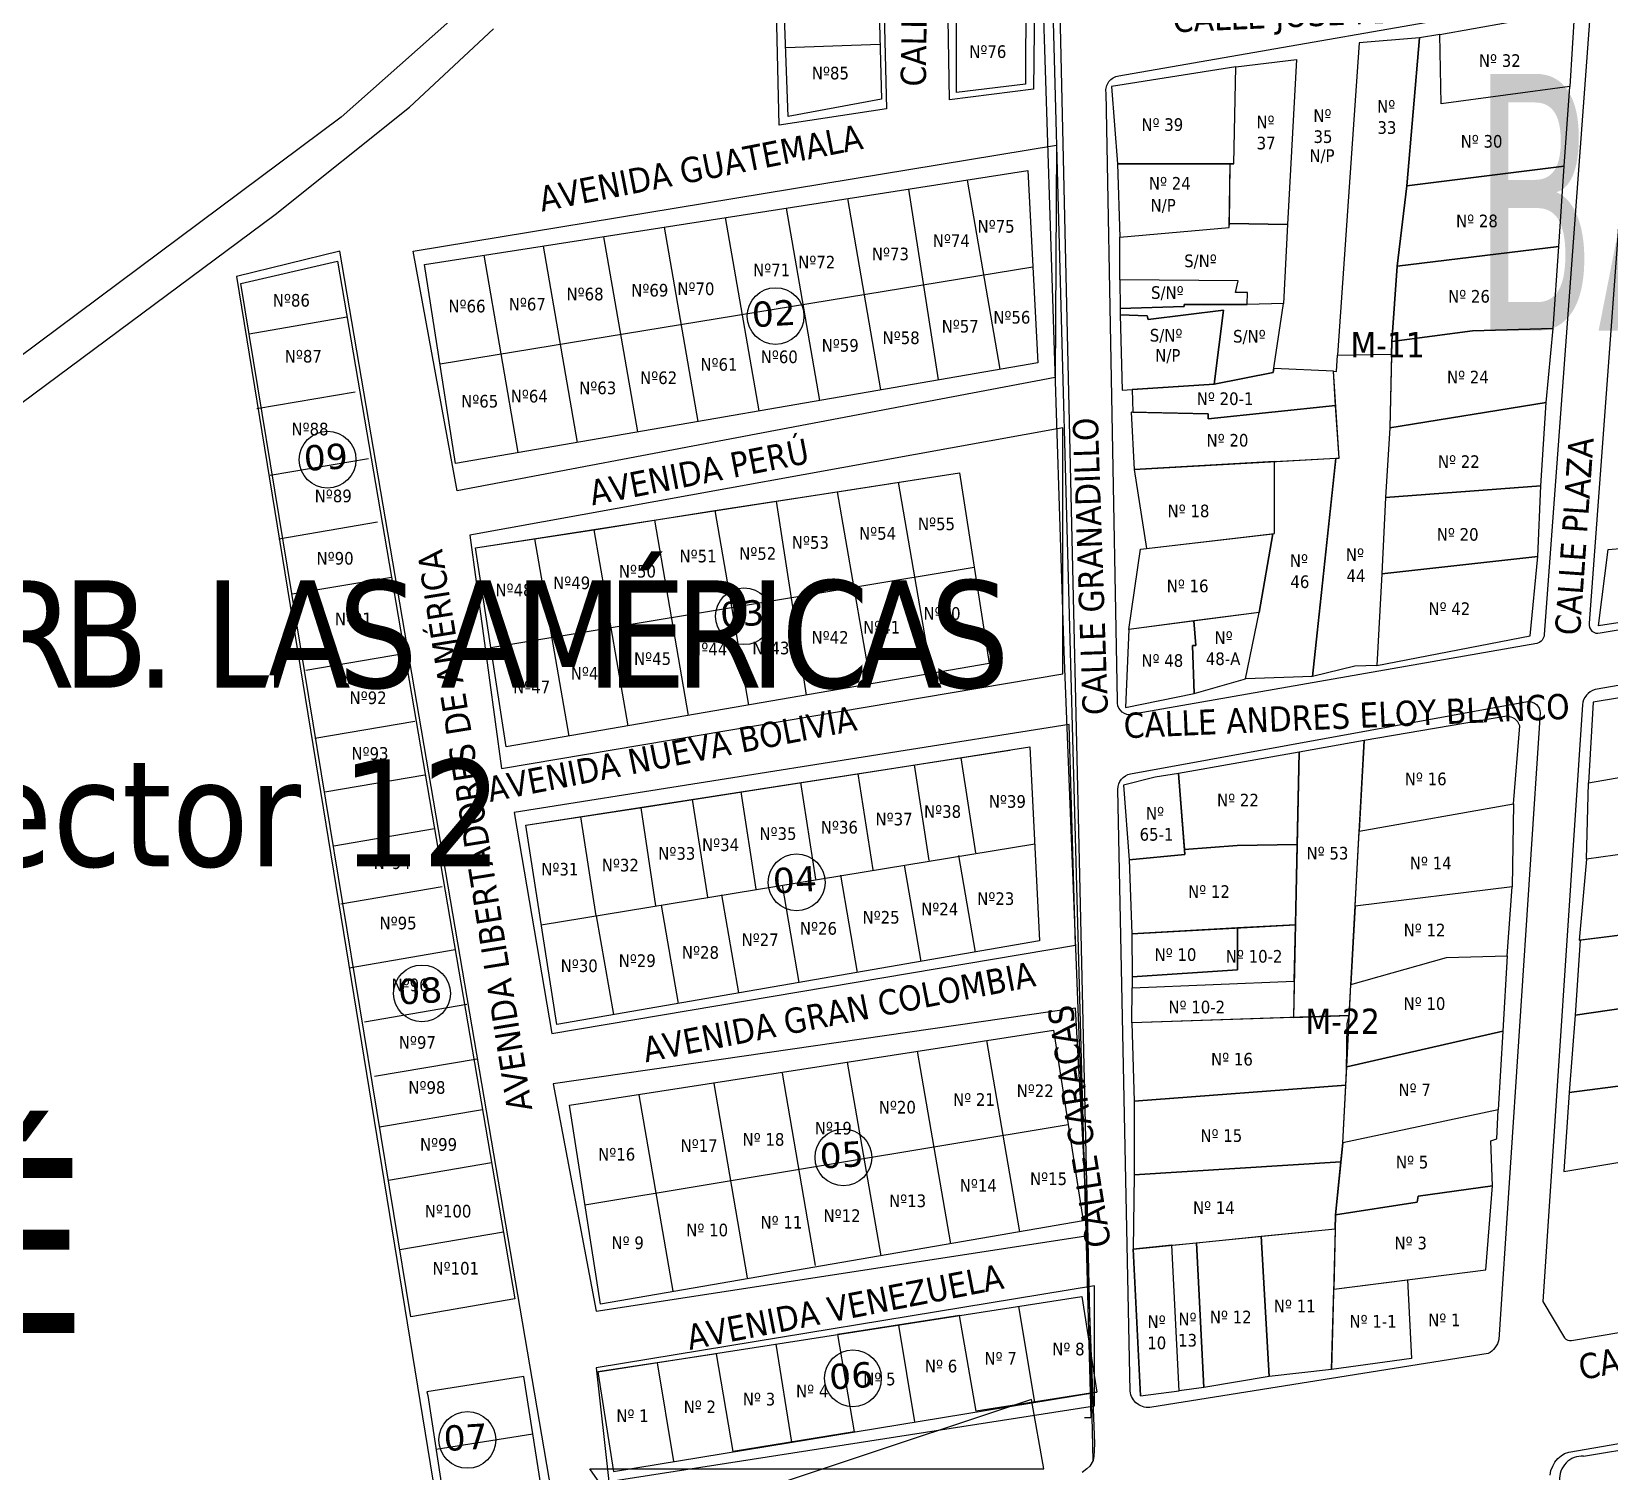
# Model space of a CAD drawing. Header units: metres. Extents: x 2 to 659295185, y -28 to 1124222152.
# Drawn here: x 659238.5 to 659488.6, y 1125022.6 to 1125250.8 of the extents above; entities that cross this region are included whole.
import ezdxf

# ---------------------------------------------------------------- set-up
doc = ezdxf.new("R2010")
doc.units = ezdxf.units.M
doc.header["$MEASUREMENT"] = 0
doc.linetypes.add('HIDDEN', pattern=[0.375, 0.25, -0.125])
for name, color, linetype in [('CALLES', 1, 'CONTINUOUS'), ('MANZANA', 30, 'CONTINUOUS'), ('Numero de manzana', 6, 'CONTINUOUS'), ('Parcelas', 140, 'CONTINUOUS'), ('TEXTOS', 7, 'CONTINUOUS')]:
    doc.layers.add(name, color=color, linetype=linetype)
doc.styles.add('ROMAN', font='verdana.ttf')
doc.styles.get("Standard").update_dxf_attribs({"font": 'tahoma.ttf'})

msp = doc.modelspace()

# ---------------------------------------------------------------- linework, layer by layer
at = {"layer": 'MANZANA', "linetype": 'Continuous'}
for p in [(659398.8664, 1125312.0512), (659405.4298, 1125031.1438)]:
    msp.add_line(p, (659406.4298, 1125031.1438), dxfattribs=at)
at = {"layer": 'MANZANA', "lineweight": -2}
for p, q in [((659406.7901, 1125024.2946), (659400.3666, 1125307.9568)), ((659398.4701, 1125266.8052), (659402.1642, 1125152.5684)), ((659310.7425, 1125257.787), (659287.6047, 1125237.2212)), ((659298.448, 1125238.8109), (659311.7568, 1125251.2584)), ((659287.6047, 1125237.2212), (659185.4964, 1125161.1067)), ((659277.1572, 1125221.7944), (659298.448, 1125238.8109)), ((659225.8268, 1125183.7421), (659277.1572, 1125221.7944)), ((659482.1736, 1125025.6243), (659554.5392, 1125038.3417))]:
    msp.add_line(p, q, dxfattribs=at)
at = {"layer": 'MANZANA', "lineweight": -3}
for points in [[(659383, 1125301), (659398, 1125302), (659397.3446, 1125241.6681), (659384, 1125240), (659383, 1125301)], [(659374.0359, 1125238.5628), (659357, 1125236), (659356, 1125279), (659373.0144, 1125279.4254), (659374.0359, 1125238.5628)], [(659299, 1125216), (659401, 1125232.809), (659400.7612, 1125195.9548), (659306, 1125178), (659299, 1125216)], [(659287.3677, 1125216.0073), (659271, 1125212), (659302.9447, 1125016.3319), (659320.9447, 1125019.3319), (659287.3677, 1125216.0073)], [(659308, 1125171), (659313, 1125134), (659402, 1125149), (659402, 1125188), (659308, 1125171)], [(659315, 1125127), (659321, 1125092), (659404, 1125106), (659403, 1125141), (659315, 1125127)], [(659321.2124, 1125084.0307), (659328, 1125048), (659405.9816, 1125059.9972), (659404, 1125096), (659321.2124, 1125084.0307)], [(659328, 1125039), (659330, 1125021), (659407, 1125033), (659407, 1125052), (659328, 1125039)]]:
    msp.add_lwpolyline(points, dxfattribs=at)
at = {"layer": 'MANZANA', "linetype": 'Continuous'}
for points in [[(659495.2559, 1125258.7242, 0.31981682), (659492.7408, 1125256.3384), (659485.4168, 1125157.0629, 0.55143064), (659487.1512, 1125155.4798), (659567.7941, 1125168.8963, 0.3794629), (659569.0057, 1125170.2629), (659576.2306, 1125269.9358, 0.53526898), (659574.2194, 1125271.7714), (659495.1157, 1125258.7011)], [(659410.6292, 1125144.7715), (659408.8333, 1125241.1464, -0.41892644), (659410.8626, 1125243.7819), (659483.1114, 1125256.4236, -0.30968849), (659485.5513, 1125253.8971), (659478.3059, 1125155.2258, -0.33624769), (659477.1346, 1125153.8388), (659412.5614, 1125142.5006, -0.428753), (659410.6412, 1125144.7715)], [(659478.084, 1125049.5198), (659481.5201, 1125043.7801, 0.28195435), (659482.6262, 1125043.3335), (659558.3184, 1125056.1093, 0.35142703), (659561.3673, 1125059.4858), (659567.8881, 1125159.1542, 0.46256636), (659566.508, 1125160.3949), (659486.3501, 1125146.5034, 0.30822016), (659484.3394, 1125144.0836), (659478.084, 1125049.5198)], [(659416.0876, 1125032.7571, -0.44451234), (659412.666, 1125035.3213), (659410.6954, 1125130.6904, -0.3534368), (659412.7182, 1125133.1652), (659475.6616, 1125144.5949, -0.45008589), (659477.6357, 1125142.8336), (659471.0944, 1125043.4987, -0.22189933), (659469.3829, 1125041.2512), (659416.0876, 1125032.7571)]]:
    msp.add_lwpolyline(points, format="xyb", dxfattribs=at)
at = {"layer": 'Numero de manzana', "lineweight": -2}
for centre in [(659356.4599, 1125205.7092), (659285.4412, 1125182.95), (659351.4479, 1125158.1391), (659359.7898, 1125115.9503), (659300.4036, 1125098.3481), (659367.2048, 1125072.3506), (659368.711, 1125037.3401), (659307.6052, 1125027.5779)]:
    msp.add_circle(centre, 4.5001, dxfattribs=at)
at = {"layer": 'Parcelas', "lineweight": -2}
for p, q in [((659461.7366, 1125250.3706), (659483.0841, 1125254.1528)), ((659483.0841, 1125254.1528), (659482.3295, 1125242.1265)), ((659458.4971, 1125249.7966), (659448.949, 1125249.0144)), ((659456.4915, 1125226.3422), (659458.4971, 1125249.7966)), ((659458.4971, 1125249.7966), (659456.4915, 1125226.3422)), ((659461.7366, 1125250.3706), (659458.4971, 1125249.7966)), ((659461.9689, 1125239.343), (659461.7366, 1125250.3706)), ((659461.9689, 1125239.343), (659461.7366, 1125250.3706)), ((659448.949, 1125249.0144), (659445.5499, 1125199.521)), ((659429.428, 1125245.2225), (659409.7168, 1125242.081)), ((659429.068, 1125229.8267), (659429.428, 1125245.2225)), ((659429.068, 1125229.8267), (659429.428, 1125245.2225)), ((659429.428, 1125245.2225), (659439.0278, 1125246.3857)), ((659439.0278, 1125246.3857), (659437.5841, 1125220.2355)), ((659409.7168, 1125242.081), (659410.648, 1125229.8665)), ((659482.3295, 1125242.1265), (659461.9689, 1125239.343)), ((659482.3295, 1125242.1265), (659461.9689, 1125239.343)), ((659481.4783, 1125229.455), (659482.3295, 1125242.1265)), ((659428.508, 1125229.8279), (659410.648, 1125229.8665)), ((659410.648, 1125229.8665), (659411.0224, 1125218.2425)), ((659410.648, 1125229.8665), (659429.068, 1125229.8267)), ((659428.3771, 1125219.7487), (659428.508, 1125229.8279)), ((659428.3856, 1125220.3987), (659428.508, 1125229.8279)), ((659429.068, 1125229.8267), (659428.508, 1125229.8279)), ((659428.508, 1125229.8279), (659429.068, 1125229.8267)), ((659456.4915, 1125226.3422), (659481.4783, 1125229.455)), ((659481.4783, 1125229.455), (659456.4915, 1125226.3422)), ((659480.6237, 1125216.7337), (659481.4783, 1125229.455)), ((659455.0011, 1125213.6293), (659456.4915, 1125226.3422)), ((659456.4915, 1125226.3422), (659455.0011, 1125213.6293)), ((659411.0224, 1125218.2425), (659428.3771, 1125219.7487)), ((659411.0224, 1125218.2425), (659428.3771, 1125219.7487)), ((659428.3771, 1125219.7487), (659428.3856, 1125220.3987)), ((659428.3771, 1125219.7487), (659428.3856, 1125220.3987)), ((659428.3856, 1125220.3987), (659437.5841, 1125220.2355)), ((659428.3856, 1125220.3987), (659437.5841, 1125220.2355)), ((659437.5841, 1125220.2355), (659428.3856, 1125220.3987)), ((659437.5841, 1125220.2355), (659436.9795, 1125207.7301)), ((659411.0462, 1125211.4825), (659411.0224, 1125218.2425)), ((659455.0011, 1125213.6293), (659480.6237, 1125216.7337)), ((659480.6237, 1125216.7337), (659455.0011, 1125213.6293)), ((659479.7173, 1125203.7553), (659480.6237, 1125216.7337)), ((659454.1156, 1125201.6921), (659455.0011, 1125213.6293)), ((659455.0011, 1125213.6293), (659454.1156, 1125201.6921)), ((659429.7751, 1125211.2753), (659411.0462, 1125211.4825)), ((659411.0462, 1125211.4825), (659411.0624, 1125206.9126)), ((659429.7751, 1125211.2753), (659411.0462, 1125211.4825)), ((659429.3768, 1125209.4277), (659429.7751, 1125211.2753)), ((659429.3768, 1125209.4277), (659429.7751, 1125211.2753)), ((659429.3768, 1125209.4277), (659429.7751, 1125211.2753)), ((659421.2273, 1125207.2332), (659411.0624, 1125206.9126)), ((659411.0624, 1125206.9126), (659421.2273, 1125207.2332)), ((659431.2224, 1125207.5485), (659421.2109, 1125207.5728)), ((659421.2109, 1125207.5728), (659421.2273, 1125207.2332)), ((659421.2109, 1125207.5728), (659431.2224, 1125207.5485)), ((659421.2273, 1125207.2332), (659421.2109, 1125207.5728)), ((659431.2768, 1125209.4277), (659429.3768, 1125209.4277)), ((659431.2768, 1125209.4277), (659429.3768, 1125209.4277)), ((659431.2768, 1125209.4277), (659429.3768, 1125209.4277)), ((659431.2224, 1125207.5485), (659431.2768, 1125209.4277)), ((659431.2224, 1125207.5485), (659431.2768, 1125209.4277)), ((659431.2224, 1125207.5485), (659431.2768, 1125209.4277)), ((659436.9795, 1125207.7301), (659431.2224, 1125207.5485)), ((659436.9795, 1125207.7301), (659431.2224, 1125207.5485)), ((659435.3117, 1125196.7865), (659436.9795, 1125207.7301)), ((659411.0624, 1125206.9126), (659411.0659, 1125205.9026)), ((659411.0659, 1125205.9026), (659415.3441, 1125205.7759)), ((659415.3441, 1125205.7759), (659411.0659, 1125205.9026)), ((659411.0659, 1125205.9026), (659411.3872, 1125193.9669)), ((659415.3441, 1125205.7759), (659415.5214, 1125205.1922)), ((659415.5214, 1125205.1922), (659415.3441, 1125205.7759)), ((659415.5214, 1125205.1922), (659427.4353, 1125206.6272)), ((659427.4353, 1125206.6272), (659415.5214, 1125205.1922)), ((659427.4353, 1125206.6272), (659425.956, 1125194.9203)), ((659425.956, 1125194.9203), (659427.4353, 1125206.6272)), ((659466.9222, 1125203.3999), (659454.1156, 1125201.6921)), ((659454.1156, 1125201.6921), (659466.9222, 1125203.3999)), ((659479.7173, 1125203.7553), (659466.9222, 1125203.3999)), ((659466.9222, 1125203.3999), (659479.7173, 1125203.7553)), ((659478.6089, 1125192.0175), (659479.7173, 1125203.7553)), ((659445.5499, 1125199.521), (659454.0685, 1125199.6726)), ((659445.5499, 1125199.521), (659454.0685, 1125199.6726)), ((659454.1156, 1125201.6921), (659453.796, 1125187.9758)), ((659454.0685, 1125199.6726), (659453.796, 1125187.9758)), ((659454.0685, 1125199.6726), (659454.1156, 1125201.6921)), ((659435.4081, 1125197.4192), (659435.3117, 1125196.7865)), ((659444.873, 1125196.9612), (659435.4081, 1125197.4192)), ((659445.3724, 1125196.9371), (659445.5499, 1125199.521)), ((659411.3872, 1125193.9669), (659425.956, 1125194.9203)), ((659425.956, 1125194.9203), (659413.0037, 1125194.0727)), ((659435.3117, 1125196.7865), (659425.956, 1125194.9203)), ((659425.956, 1125194.9203), (659435.3117, 1125196.7865)), ((659445.2307, 1125191.523), (659444.873, 1125196.9612)), ((659445.7787, 1125183.191), (659444.873, 1125196.9612)), ((659444.873, 1125196.9612), (659445.3724, 1125196.9371)), ((659413.0037, 1125194.0727), (659413.0613, 1125190.4632)), ((659425.0293, 1125190.2452), (659412.8113, 1125190.4677)), ((659412.8113, 1125190.4677), (659413.288, 1125181.4002)), ((659413.0613, 1125190.4632), (659425.0293, 1125190.2452)), ((659445.2307, 1125191.523), (659425.0293, 1125189.4252)), ((659425.0293, 1125189.4252), (659445.2307, 1125191.523)), ((659425.0293, 1125189.4252), (659425.0293, 1125190.2452)), ((659425.0293, 1125190.2452), (659425.0293, 1125189.4252)), ((659445.7787, 1125183.191), (659445.2307, 1125191.523)), ((659453.796, 1125187.9758), (659478.6089, 1125192.0175)), ((659478.6089, 1125192.0175), (659453.796, 1125187.9758)), ((659477.7672, 1125178.8043), (659478.6089, 1125192.0175)), ((659453.796, 1125187.9758), (659453.1271, 1125176.9461)), ((659453.796, 1125187.9758), (659453.1271, 1125176.9461)), ((659413.288, 1125181.4002), (659445.2787, 1125183.191)), ((659435.5594, 1125182.6469), (659413.288, 1125181.4002)), ((659435.5594, 1125182.6469), (659445.2787, 1125183.191)), ((659435.5594, 1125182.6469), (659435.5594, 1125182.6469)), ((659435.5594, 1125171.2469), (659435.5594, 1125182.6469)), ((659435.5594, 1125171.2469), (659435.5594, 1125182.6469)), ((659445.2787, 1125183.191), (659441.5694, 1125148.6093)), ((659441.5694, 1125148.6093), (659445.2757, 1125183.1632)), ((659445.2757, 1125183.1632), (659445.2787, 1125183.191)), ((659445.2787, 1125183.191), (659445.7787, 1125183.191)), ((659445.2787, 1125183.191), (659445.7787, 1125183.191)), ((659413.288, 1125181.4002), (659415.2675, 1125168.8757)), ((659453.1271, 1125176.9461), (659477.7672, 1125178.8043)), ((659477.7672, 1125178.8043), (659453.1271, 1125176.9461)), ((659477.2704, 1125167.6253), (659477.7672, 1125178.8043)), ((659453.1271, 1125176.9461), (659452.5772, 1125164.8385)), ((659453.1271, 1125176.9461), (659452.5772, 1125164.8385)), ((659414.2842, 1125168.7608), (659435.2615, 1125171.2121)), ((659415.2675, 1125168.8757), (659435.5594, 1125171.2469)), ((659433.1155, 1125158.7454), (659435.2615, 1125171.2121)), ((659435.2615, 1125171.2121), (659433.1155, 1125158.7454)), ((659435.2615, 1125171.2121), (659435.5594, 1125171.2469)), ((659488.4446, 1125168.6979), (659513.5784, 1125170.8995)), ((659412.4529, 1125156.0318), (659414.2842, 1125168.7608)), ((659452.5772, 1125164.8385), (659477.2704, 1125167.6253)), ((659477.2704, 1125167.6253), (659452.5772, 1125164.8385)), ((659476.086, 1125155.0309), (659477.2704, 1125167.6253)), ((659486.8872, 1125156.5978), (659488.4446, 1125168.6979)), ((659452.5772, 1125164.8385), (659451.7389, 1125150.3131)), ((659452.5772, 1125164.8385), (659451.7389, 1125150.3131)), ((659512.8188, 1125160.7379), (659486.8872, 1125156.5978)), ((659433.1155, 1125158.7454), (659412.4529, 1125156.0318)), ((659422.7347, 1125157.3821), (659412.4529, 1125156.0318)), ((659433.1155, 1125158.7454), (659422.7347, 1125157.3821)), ((659423.0642, 1125153.4961), (659422.7347, 1125157.3821)), ((659422.7347, 1125157.3821), (659423.0642, 1125153.4961)), ((659430.9176, 1125148.1919), (659433.1155, 1125158.7454)), ((659430.9176, 1125148.1919), (659433.1155, 1125158.7454)), ((659412.4529, 1125156.0318), (659411.8983, 1125143.6843)), ((659451.7389, 1125150.3131), (659476.086, 1125155.0309)), ((659402.1642, 1125152.5684), (659404.1432, 1125101.4788)), ((659422.7871, 1125145.8904), (659422.5642, 1125153.4971)), ((659422.5642, 1125153.4971), (659423.0642, 1125153.4961)), ((659423.0642, 1125153.4961), (659422.5642, 1125153.4971)), ((659422.5642, 1125153.4971), (659422.7871, 1125145.8904)), ((659448.2902, 1125150.2152), (659441.5694, 1125148.6093)), ((659451.7389, 1125150.3131), (659448.2902, 1125150.2152)), ((659422.7871, 1125145.8904), (659430.9176, 1125148.1919)), ((659441.5694, 1125148.6093), (659430.9176, 1125148.1919)), ((659510.39, 1125148.6483), (659486.0425, 1125144.4898)), ((659411.8983, 1125143.6843), (659422.7871, 1125145.8904)), ((659472.3609, 1125142.2763), (659449.7638, 1125138.4428)), ((659486.0425, 1125144.4898), (659485.3241, 1125131.75)), ((659473.4394, 1125128.3944), (659474.4035, 1125140.7666)), ((659449.7638, 1125138.4428), (659439.4613, 1125136.5778)), ((659447.3726, 1125094.8605), (659449.7638, 1125138.4428)), ((659449.7638, 1125138.4428), (659448.9749, 1125124.0644)), ((659439.4613, 1125136.5778), (659420.3178, 1125133.1974)), ((659439.4613, 1125136.5778), (659438.5279, 1125094.5532)), ((659439.1365, 1125121.9561), (659439.4613, 1125136.5778)), ((659485.3241, 1125131.75), (659510.1134, 1125136.1113)), ((659485.3241, 1125131.75), (659510.1134, 1125136.1113)), ((659416.6132, 1125132.6156), (659411.5978, 1125131.3607)), ((659420.3178, 1125133.1974), (659416.6132, 1125132.6156)), ((659421.3109, 1125120.356), (659420.3178, 1125133.1974)), ((659420.3178, 1125133.1974), (659421.2492, 1125121.1536)), ((659421.3109, 1125120.356), (659420.3178, 1125133.1974)), ((659411.5978, 1125131.3607), (659412.5, 1125119.525)), ((659484.9722, 1125119.6351), (659485.3241, 1125131.75)), ((659448.9749, 1125124.0644), (659473.4394, 1125128.3944)), ((659448.9749, 1125124.0644), (659473.4394, 1125128.3944)), ((659473.4394, 1125128.3944), (659473.2355, 1125115.266)), ((659448.3231, 1125112.185), (659448.9749, 1125124.0644)), ((659509.8271, 1125123.1345), (659484.9722, 1125119.6351)), ((659509.8271, 1125123.1345), (659484.9722, 1125119.6351)), ((659421.3109, 1125120.356), (659412.5, 1125119.525)), ((659412.5, 1125119.525), (659421.3109, 1125120.356)), ((659421.2492, 1125121.1536), (659429.6428, 1125121.8198)), ((659429.6428, 1125121.8198), (659421.2492, 1125121.1536)), ((659421.2492, 1125121.1536), (659421.3109, 1125120.356)), ((659429.6428, 1125121.8198), (659439.1365, 1125121.9561)), ((659439.1365, 1125121.9561), (659429.6428, 1125121.8198)), ((659438.854, 1125109.2376), (659439.1365, 1125121.9561)), ((659484.9722, 1125119.6351), (659483.8162, 1125106.777)), ((659412.5, 1125119.525), (659412.9101, 1125107.8122)), ((659473.2355, 1125115.266), (659448.3231, 1125112.185)), ((659473.2355, 1125115.266), (659448.3231, 1125112.185)), ((659472.4233, 1125104.3261), (659473.2355, 1125115.266)), ((659448.3231, 1125112.185), (659447.6412, 1125099.7563)), ((659412.9101, 1125107.8122), (659438.854, 1125109.2376)), ((659429.6704, 1125108.7569), (659412.9101, 1125107.8122)), ((659412.9101, 1125107.8122), (659412.9719, 1125100.9525)), ((659429.6542, 1125102.0738), (659429.6704, 1125108.7569)), ((659429.6704, 1125108.7569), (659429.6542, 1125102.0738)), ((659438.854, 1125109.2376), (659429.6704, 1125108.7569)), ((659438.6816, 1125100.2816), (659438.854, 1125109.2376)), ((659438.881, 1125109.239), (659438.881, 1125109.239)), ((659483.8162, 1125106.777), (659502.3882, 1125109.126)), ((659502.3882, 1125109.126), (659483.9749, 1125106.7971)), ((659483.9749, 1125106.7971), (659483.2125, 1125094.9015)), ((659447.6412, 1125099.7563), (659462.7982, 1125104.0176)), ((659447.6412, 1125099.7563), (659462.7982, 1125104.0176)), ((659462.7982, 1125104.0176), (659472.4233, 1125104.3261)), ((659462.7982, 1125104.0176), (659472.4233, 1125104.3261)), ((659472.4233, 1125104.3261), (659471.7531, 1125092.3448)), ((659404.1432, 1125101.4788), (659406.9963, 1125026.944)), ((659412.9719, 1125100.9525), (659429.6542, 1125102.0738)), ((659429.6542, 1125102.0738), (659412.9719, 1125100.9525)), ((659412.9719, 1125100.9525), (659412.9875, 1125099.2226)), ((659412.9875, 1125099.2226), (659438.6816, 1125100.2816)), ((659412.9875, 1125099.2226), (659438.6816, 1125100.2816)), ((659438.6816, 1125100.2816), (659438.5279, 1125094.5532)), ((659438.6816, 1125100.2816), (659438.6816, 1125100.2816)), ((659447.0136, 1125086.724), (659447.6412, 1125099.7563)), ((659447.6412, 1125099.7563), (659447.6412, 1125099.7563)), ((659483.2125, 1125094.9015), (659518.0378, 1125099.9544)), ((659412.9034, 1125093.6632), (659412.9875, 1125099.2226)), ((659508.1415, 1125098.5185), (659483.2125, 1125094.9015)), ((659447.3726, 1125094.8605), (659412.9034, 1125093.6632)), ((659438.5279, 1125094.5532), (659447.3726, 1125094.8605)), ((659447.0535, 1125093.527), (659447.3726, 1125094.8605)), ((659483.2125, 1125094.9015), (659482.27, 1125082.6276)), ((659438.5279, 1125094.5532), (659412.9034, 1125093.6632)), ((659412.9034, 1125093.6632), (659413.2972, 1125081.2594)), ((659446.9769, 1125086.0574), (659447.0535, 1125093.527)), ((659447.0136, 1125086.724), (659471.7531, 1125092.3448)), ((659471.7531, 1125092.3448), (659447.0136, 1125086.724)), ((659471.7531, 1125092.3448), (659471.0113, 1125079.9169)), ((659446.3508, 1125074.6822), (659447.0136, 1125086.724)), ((659446.852, 1125083.789), (659446.9769, 1125086.0574)), ((659507.4563, 1125085.9672), (659482.27, 1125082.6276)), ((659482.27, 1125082.6276), (659507.4563, 1125085.9672)), ((659413.2972, 1125081.2594), (659446.852, 1125083.789)), ((659446.852, 1125083.789), (659413.2972, 1125081.2594)), ((659446.3508, 1125074.6822), (659446.852, 1125083.789)), ((659482.27, 1125082.6276), (659481.4131, 1125070.0969)), ((659413.2972, 1125081.2594), (659413.2701, 1125069.5895)), ((659471.0113, 1125079.9169), (659446.3508, 1125074.6822)), ((659471.0113, 1125079.9169), (659446.3508, 1125074.6822)), ((659470.7888, 1125075.2823), (659471.0113, 1125079.9169)), ((659446.3508, 1125074.6822), (659445.1948, 1125063.2405)), ((659446.045, 1125071.6559), (659446.3508, 1125074.6822)), ((659469.8315, 1125074.9603), (659470.7888, 1125075.2823)), ((659470.0822, 1125067.8647), (659469.8315, 1125074.9603)), ((659481.4131, 1125070.0969), (659506.8268, 1125074.4343)), ((659446.045, 1125071.6559), (659413.2701, 1125069.5895)), ((659413.2701, 1125069.5895), (659446.045, 1125071.6559)), ((659445.1948, 1125063.2405), (659446.045, 1125071.6559)), ((659413.2701, 1125069.5895), (659413.1124, 1125057.7942)), ((659470.0822, 1125067.8647), (659458.3094, 1125066.1998)), ((659458.3094, 1125066.1998), (659470.0822, 1125067.8647)), ((659469.0584, 1125054.554), (659470.0822, 1125067.8647)), ((659458.1614, 1125065.2412), (659445.1948, 1125063.2405)), ((659445.1948, 1125063.2405), (659458.1614, 1125065.2412)), ((659458.3094, 1125066.1998), (659458.1614, 1125065.2412)), ((659458.1614, 1125065.2412), (659458.3094, 1125066.1998)), ((659445.1948, 1125063.2405), (659444.9345, 1125051.4538)), ((659445.1466, 1125061.0577), (659445.1948, 1125063.2405)), ((659413.1124, 1125057.7942), (659445.1466, 1125061.0577)), ((659423.169, 1125058.8187), (659433.4243, 1125059.8635)), ((659433.4243, 1125059.8635), (659445.1466, 1125061.0577)), ((659433.4243, 1125059.8635), (659434.7142, 1125037.6181)), ((659434.7142, 1125037.6181), (659433.4243, 1125059.8635)), ((659445.1466, 1125061.0577), (659444.5651, 1125038.7183)), ((659419.2884, 1125058.4234), (659413.1124, 1125057.7942)), ((659413.1124, 1125057.7942), (659419.2884, 1125058.4234)), ((659413.1124, 1125057.7942), (659414.2878, 1125034.5366)), ((659414.2878, 1125034.5366), (659413.1124, 1125057.7942)), ((659419.2884, 1125058.4234), (659423.169, 1125058.8187)), ((659420.4507, 1125035.3746), (659419.2884, 1125058.4234)), ((659420.4507, 1125035.3746), (659419.2884, 1125058.4234)), ((659423.169, 1125058.8187), (659424.3548, 1125035.9055)), ((659424.3548, 1125035.9055), (659423.169, 1125058.8187)), ((659444.9345, 1125051.4538), (659469.0584, 1125054.554)), ((659444.9345, 1125051.4538), (659456.6046, 1125052.9535)), ((659456.6046, 1125052.9535), (659457.2417, 1125040.4914)), ((659469.0584, 1125054.554), (659469.0584, 1125054.554)), ((659444.5651, 1125038.7183), (659444.9345, 1125051.4538)), ((659457.2417, 1125040.4914), (659444.5651, 1125038.7183)), ((659434.7142, 1125037.6181), (659424.3548, 1125035.9055)), ((659444.5651, 1125038.7183), (659434.7142, 1125037.6181)), ((659414.2878, 1125034.5366), (659420.4507, 1125035.3746)), ((659424.3548, 1125035.9055), (659420.4507, 1125035.3746)), ((659406.8973, 1125024.9544), (659406.7901, 1125024.2946)), ((659406.9963, 1125026.944), (659406.8973, 1125024.9544)), ((659479.9885, 1125024.0646), (659480.4255, 1125024.6245)), ((659479.9885, 1125024.0646), (659480.4255, 1125024.6245)), ((659480.4255, 1125024.6245), (659480.9697, 1125025.0644)), ((659480.4255, 1125024.6245), (659480.9697, 1125025.0644)), ((659480.9697, 1125025.0644), (659481.514, 1125025.4043)), ((659480.9697, 1125025.0644), (659481.514, 1125025.4043)), ((659481.514, 1125025.4043), (659482.1736, 1125025.6243)), ((659481.514, 1125025.4043), (659482.1736, 1125025.6243)), ((659405.8089, 1125022.9648), (659405.0503, 1125022.4049)), ((659406.2459, 1125023.4047), (659405.8089, 1125022.9648)), ((659406.7901, 1125024.2946), (659406.2459, 1125023.4047)), ((659479.2299, 1125021.965), (659479.3371, 1125022.7349)), ((659479.2299, 1125021.965), (659479.3371, 1125022.7349)), ((659479.3371, 1125022.7349), (659479.6587, 1125023.4047)), ((659479.3371, 1125022.7349), (659479.6587, 1125023.4047)), ((659479.6587, 1125023.4047), (659479.9885, 1125024.0646)), ((659479.6587, 1125023.4047), (659479.9885, 1125024.0646))]:
    msp.add_line(p, q, dxfattribs=at)
at = {"layer": 'Parcelas', "lineweight": -3}
for p, q in [((659373.0004, 1125248.7629), (659358.0564, 1125248.2224)), ((659386.8057, 1125227.2764), (659391.9914, 1125197.2774)), ((659367.8501, 1125224.3311), (659373.0915, 1125194.0103)), ((659348.4772, 1125221.321), (659353.7754, 1125190.6713)), ((659329.2007, 1125218.2996), (659334.5511, 1125187.3481)), ((659310.2145, 1125215.3495), (659315.6206, 1125184.0757)), ((659273.0099, 1125202.9232), (659288.5078, 1125205.5753)), ((659276.3383, 1125180.4958), (659291.9365, 1125183.165)), ((659375.9003, 1125179.387), (659381.1416, 1125149.0661)), ((659356.5273, 1125176.3768), (659361.3037, 1125145.6369)), ((659277.7166, 1125170.4023), (659293.3731, 1125173.0815)), ((659337.2509, 1125173.3554), (659342.6012, 1125142.4039)), ((659318.2646, 1125170.4054), (659323.6707, 1125139.1316)), ((659279.8443, 1125161.664), (659295.5618, 1125164.3537)), ((659283.4271, 1125138.8027), (659299.2612, 1125141.5123)), ((659316.8672, 1125124.9936), (659393.5856, 1125136.914)), ((659388.2192, 1125120.6494), (659385.8781, 1125135.7165)), ((659284.9835, 1125130.2879), (659300.8442, 1125133.002)), ((659371.921, 1125117.9453), (659369.5538, 1125133.18)), ((659380.8193, 1125119.4216), (659378.4664, 1125134.5648)), ((659353.4, 1125114.8725), (659351.0032, 1125130.2976)), ((659362.8478, 1125116.44), (659360.4661, 1125131.768)), ((659337.4979, 1125112.2341), (659335.1258, 1125127.7797)), ((659345.733, 1125113.6004), (659343.2876, 1125129.0672)), ((659321.7696, 1125093.4423), (659316.8672, 1125124.9936)), ((659328.0373, 1125110.6645), (659325.6, 1125126.3505)), ((659385.4744, 1125120.194), (659388.1163, 1125104.9112)), ((659287.5463, 1125112.5471), (659303.6135, 1125115.2965)), ((659366.724, 1125117.0831), (659369.3877, 1125101.6737)), ((659347.8925, 1125113.9587), (659350.5781, 1125098.4222)), ((659328.0373, 1125110.6645), (659330.7461, 1125094.994)), ((659288.8521, 1125102.4247), (659305.6668, 1125105.3021)), ((659398.285, 1125106.669), (659321.7696, 1125093.4423)), ((659291.29, 1125093.8459), (659307.5037, 1125096.6204)), ((659389.8916, 1125090.8898), (659395.1356, 1125060.5535)), ((659292.892, 1125085.2138), (659309.178, 1125088.0007)), ((659367.8111, 1125087.459), (659373.1199, 1125056.7478)), ((659378.9064, 1125089.1829), (659384.1827, 1125058.6601)), ((659293.6936, 1125077.181), (659310.0015, 1125079.9716)), ((659296.8904, 1125057.7468), (659313.3234, 1125060.5589)), ((659394.9838, 1125048.7257), (659397.476, 1125033.539)), ((659375.9513, 1125045.7684), (659378.4701, 1125030.4199)), ((659356.4825, 1125042.7434), (659359.0004, 1125027.2436)), ((659337.6886, 1125039.797), (659340.2566, 1125024.1487)), ((659316.5469, 1125037.6351), (659301.1767, 1125035.2055)), ((659319.2286, 1125020.4423), (659316.5469, 1125037.6351)), ((659301.1767, 1125035.2055), (659301.3293, 1125034.6117)), ((659301.3293, 1125034.6117), (659303.9346, 1125017.632)), ((659484.5411, 1125024.9932), (659552.7267, 1125036.4098)), ((659302.632, 1125026.1218), (659317.9696, 1125028.5141))]:
    msp.add_line(p, q, dxfattribs=at)
for points in [[(659385.0044, 1125299.8396), (659396.2977, 1125300.491), (659396.0579, 1125242.4578), (659385.1352, 1125241.1343)], [(659356.9937, 1125277.6033), (659372.2395, 1125278.0175), (659373.2262, 1125240.0795), (659358.4499, 1125237.3449)], [(659300.8232, 1125213.9165), (659396.4276, 1125228.7715), (659398.0048, 1125198.3169), (659305.7256, 1125182.3653)], [(659308.8733, 1125168.9724), (659385.5917, 1125180.8928), (659390.2911, 1125150.6477), (659313.7758, 1125137.4211)], [(659323.7781, 1125080.6171), (659400.4964, 1125092.5376), (659405.1959, 1125062.2925), (659328.6805, 1125049.0659)]]:
    msp.add_lwpolyline(points, close=True, dxfattribs=at)
for points in [[(659377.5415, 1125225.837), (659382.241, 1125195.5919)], [(659358.1587, 1125222.8253), (659363.4285, 1125192.3399)], [(659338.7956, 1125219.8166), (659344.1222, 1125189.0026)], [(659319.6058, 1125216.7826), (659324.9799, 1125185.6936)], [(659271.6972, 1125210.9034), (659286.9942, 1125214.4202), (659315.1416, 1125049.9338), (659298.6401, 1125047.11), (659271.6972, 1125210.9034)], [(659303.2744, 1125198.1409), (659397.2162, 1125213.5442)], [(659274.2517, 1125191.0588), (659289.7961, 1125193.7188)], [(659308.8733, 1125168.9724), (659327.6559, 1125171.8384), (659346.8458, 1125174.8725), (659366.2089, 1125177.8811), (659385.5917, 1125180.8928), (659385.5917, 1125180.8928)], [(659385.5917, 1125180.8928), (659390.2911, 1125150.6477)], [(659366.2089, 1125177.8811), (659371.4787, 1125147.3958)], [(659346.8458, 1125174.8725), (659352.1724, 1125144.0584)], [(659327.6559, 1125171.8384), (659333.0301, 1125140.7494)], [(659311.3245, 1125153.1967), (659387.9205, 1125165.9048)], [(659282.0136, 1125149.5785), (659297.7971, 1125152.2942)], [(659316.8672, 1125124.9936), (659335.6498, 1125127.8596), (659354.8396, 1125130.8937), (659374.2027, 1125133.9024), (659396.7712, 1125137.409), (659396.7712, 1125137.409)], [(659396.7712, 1125137.409), (659398.285, 1125106.669)], [(659286.4504, 1125121.7671), (659302.3827, 1125124.4935)], [(659319.3184, 1125109.218), (659397.5281, 1125122.039)], [(659376.8376, 1125118.6597), (659379.4725, 1125103.417)], [(659357.5029, 1125115.4867), (659360.1662, 1125100.0797)], [(659338.3369, 1125112.3152), (659341.0239, 1125096.7707)], [(659400.4964, 1125092.5376), (659405.1959, 1125062.2925)], [(659357.481, 1125085.7063), (659362.7508, 1125055.221)], [(659334.7838, 1125082.2511), (659340.1579, 1125051.1621)], [(659346.6472, 1125084.078), (659351.9738, 1125053.2639)], [(659326.2293, 1125064.8415), (659402.8252, 1125077.5496)], [(659295.0782, 1125068.7639), (659311.4402, 1125071.5638)], [(659328.2973, 1125038.364), (659405.0157, 1125050.2844), (659407.3654, 1125035.1619), (659388.2507, 1125032.1286), (659385.6328, 1125047.2728), (659366.2697, 1125044.2641), (659368.933, 1125028.8571), (659349.7572, 1125025.7421), (659347.0799, 1125041.23), (659328.2973, 1125038.364), (659330.7485, 1125022.5884), (659407.3654, 1125035.1619)], [(659399, 1125023), (659397, 1125034), (659334, 1125013), (659327, 1125023), (659399, 1125023)]]:
    msp.add_lwpolyline(points, dxfattribs=at)
at = {"layer": 'Parcelas', "lineweight": -2}
msp.add_circle((659422.7347, 1125157.3821), 0.000000000233, dxfattribs=at)
msp.add_arc((659472.3314, 1125140.0997), 2.1768, 17.839035, 89.221947, dxfattribs=at)
at = {"layer": 'Parcelas', "lineweight": -3}
msp.add_arc((659484.3194, 1125021.3977), 3.6023, 86.471054, 184.253338, dxfattribs=at)

# ---------------------------------------------------------------- texts
at = {"layer": 'CALLES', "color": 0}
for s, rotation, p in [('CALLE ANGOSTURA', 89.272668, (659380.2734, 1125242.0771)), ('CALLE JOSE FELIX RIBAS', 2.51033, (659419.4792, 1125250.6863)), ('AVENIDA GUATEMALA', 11.065376, (659319.403, 1125222.2598)), ('AVENIDA PERÚ', 11.065376, (659327.3999, 1125175.6916)), ('CALLE GRANADILLO', 91.964714, (659409.1456, 1125142.537)), ('CALLE PLAZA', 85.964714, (659483.9404, 1125155.0027)), ('AVENIDA LIBERTADORES DE AMÉRICA', 99.149163, (659317.9061, 1125079.9893)), ('CALLE ANDRES ELOY BLANCO', 2.51033, (659411.718, 1125138.7926)), ('AVENIDA NUEVA BOLIVIA', 11.065376, (659311.1946, 1125128.676)), ('AVENIDA GRAN COLOMBIA', 11.065376, (659335.8651, 1125087.4114)), ('CALLE CARACAS', 99.149163, (659409.6519, 1125058.4088)), ('AVENIDA VENEZUELA', 11.065376, (659342.8212, 1125041.8249)), ('CALLE TAMANACO', 11.51033, (659484.195, 1125037.0323))]:
    msp.add_text(s, height=4, rotation=rotation, dxfattribs=at).set_placement(p)
at = {"layer": 'Numero de manzana', "lineweight": -2, "style": 'ROMAN'}
for s, p in [('02', (659352.8123, 1125203.9326)), ('09', (659281.7936, 1125181.1734)), ('03', (659347.8003, 1125156.3625)), ('04', (659356.1422, 1125114.1737)), ('08', (659296.756, 1125096.5715)), ('05', (659363.5572, 1125070.574)), ('06', (659365.0633, 1125035.5635)), ('07', (659303.9576, 1125025.8012))]:
    msp.add_text(s, height=4, rotation=3.491535, dxfattribs=at).set_placement(p)
at = {"layer": 'Numero de manzana', "lineweight": -2}
for s, p in [('M-11', (659447.5877, 1125199.1679)), ('M-22', (659440.4531, 1125091.9356))]:
    msp.add_text(s, height=4, dxfattribs=at).set_placement(p)
at = {"layer": 'Parcelas', "lineweight": -2}
for s, p in [('Nº76', (659387.1549, 1125246.6357)), ('Nº 32', (659467.9358, 1125245.2141)), ('Nº85', (659362.2028, 1125243.2361)), ('Nº', (659451.8092, 1125237.9404)), ('Nº', (659432.6694, 1125235.485)), ('Nº', (659441.6915, 1125236.4983)), ('Nº 39', (659414.4418, 1125235.0683)), ('35', (659441.7283, 1125233.1568)), ('33', (659451.8536, 1125234.5989)), ('37', (659432.7138, 1125232.1435)), ('Nº 30', (659465.0417, 1125232.4156)), ('N/P', (659441.0728, 1125230.1638)), ('Nº 24', (659415.6323, 1125225.7603)), ('N/P', (659415.8947, 1125222.2837)), ('Nº75', (659388.4739, 1125218.9404)), ('Nº 28', (659464.3144, 1125219.7974)), ('Nº74', (659381.3744, 1125216.6754)), ('Nº72', (659360.0386, 1125213.2649)), ('Nº73', (659371.7162, 1125214.5631)), ('S/Nº', (659421.2248, 1125213.4703)), ('Nº71', (659352.8904, 1125212.0293)), ('Nº68', (659323.3164, 1125208.2127)), ('Nº69', (659333.5741, 1125208.8156)), ('Nº70', (659340.8838, 1125209.0516)), ('S/Nº', (659415.9707, 1125208.4447)), ('Nº 26', (659463.0543, 1125207.8471)), ('Nº86', (659276.7618, 1125207.2141)), ('Nº66', (659304.5996, 1125206.2999)), ('Nº67', (659314.1597, 1125206.6036)), ('Nº57', (659382.7806, 1125203.1088)), ('Nº56', (659390.966, 1125204.5237)), ('Nº58', (659373.4168, 1125201.2775)), ('S/Nº', (659415.7728, 1125201.6761)), ('S/Nº', (659428.9768, 1125201.515)), ('Nº87', (659278.6586, 1125198.3434)), ('Nº60', (659354.1004, 1125198.2587)), ('Nº59', (659363.7586, 1125200.0718)), ('N/P', (659416.6346, 1125198.4792)), ('Nº61', (659344.5404, 1125197.053)), ('Nº63', (659325.3221, 1125193.3361)), ('Nº62', (659334.9803, 1125194.9452)), ('Nº 24', (659462.8773, 1125195.0486)), ('Nº65', (659306.6163, 1125191.2238)), ('Nº64', (659314.4738, 1125192.0244)), ('Nº 20-1', (659423.2199, 1125191.6234)), ('Nº88', (659279.716, 1125186.812)), ('Nº 20', (659424.7706, 1125185.0322)), ('Nº 22', (659461.4465, 1125181.6452)), ('Nº89', (659283.4004, 1125176.2053)), ('Nº 18', (659418.5919, 1125173.8277)), ('Nº54', (659369.6887, 1125170.2779)), ('Nº55', (659379.0198, 1125171.7827)), ('Nº 20', (659461.2593, 1125170.1085)), ('Nº53', (659359.0276, 1125168.8364)), ('Nº90', (659283.6948, 1125166.3193)), ('Nº51', (659341.2265, 1125166.6743)), ('Nº52', (659350.6885, 1125167.0777)), ('Nº', (659437.9766, 1125165.9548)), ('Nº', (659446.8588, 1125166.8871)), ('Nº50', (659331.6119, 1125164.2719)), ('46', (659438.0626, 1125162.6133)), ('44', (659446.9482, 1125163.5538)), ('Nº48', (659312.0449, 1125161.312)), ('Nº49', (659321.1907, 1125162.4316)), ('Nº 16', (659418.4525, 1125161.9471)), ('Nº 42', (659459.9456, 1125158.3397)), ('Nº91', (659286.6053, 1125156.7098)), ('Nº41', (659370.3244, 1125155.3879)), ('Nº40', (659379.8973, 1125157.5791)), ('Nº42', (659362.1562, 1125153.7831)), ('Nº', (659426.0365, 1125153.745)), ('Nº45', (659334.0101, 1125150.4197)), ('Nº44', (659342.9161, 1125151.9382)), ('Nº43', (659352.7705, 1125152.1014)), ('Nº 48', (659414.4421, 1125150.1164)), ('48-A', (659424.6593, 1125150.4035)), ('Nº46', (659323.9922, 1125148.0944)), ('Nº47', (659314.8573, 1125145.9323)), ('Nº92', (659288.9272, 1125144.213)), ('Nº93', (659289.2215, 1125135.3876)), ('Nº 16', (659456.1934, 1125131.3508)), ('Nº39', (659390.2586, 1125127.774)), ('Nº 22', (659426.4308, 1125127.9967)), ('Nº38', (659379.9854, 1125126.1814)), ('Nº', (659415.1601, 1125125.9027)), ('Nº35', (659353.8933, 1125122.6882)), ('Nº36', (659363.6278, 1125123.6899)), ('Nº37', (659372.294, 1125124.9863)), ('Nº34', (659344.7942, 1125120.9175)), ('65-1', (659414.1615, 1125122.5612)), ('Nº94', (659292.7534, 1125118.0679)), ('Nº32', (659328.9085, 1125117.684)), ('Nº33', (659337.8581, 1125119.5424)), ('Nº 53', (659440.6189, 1125119.5815)), ('Nº 14', (659456.988, 1125118.0128)), ('Nº31', (659319.3158, 1125117.0404)), ('Nº 12', (659421.8396, 1125113.4954)), ('Nº24', (659379.5321, 1125110.7171)), ('Nº23', (659388.4164, 1125112.3761)), ('Nº95', (659293.68, 1125108.5083)), ('Nº26', (659360.3139, 1125107.662)), ('Nº25', (659370.2446, 1125109.4162)), ('Nº27', (659351.07, 1125105.8625)), ('Nº 12', (659456.0066, 1125107.3965)), ('Nº28', (659341.608, 1125103.8454)), ('Nº 10', (659416.5324, 1125103.5088)), ('Nº 10-2', (659427.8179, 1125103.2293)), ('Nº30', (659322.3898, 1125101.7377)), ('Nº29', (659331.5901, 1125102.5445)), ('Nº96', (659295.5876, 1125098.6993)), ('Nº 10-2', (659418.7246, 1125095.1939)), ('Nº 10', (659455.9997, 1125095.7381)), ('Nº97', (659296.7322, 1125089.5794)), ('Nº 16', (659425.4799, 1125086.926)), ('Nº98', (659298.2474, 1125082.4402)), ('Nº 21', (659384.5902, 1125080.5288)), ('Nº22', (659394.6735, 1125081.9249)), ('Nº 7', (659455.1904, 1125082.067)), ('Nº20', (659372.8172, 1125079.314)), ('Nº19', (659362.6685, 1125075.987)), ('Nº99', (659300.0897, 1125073.4155)), ('Nº17', (659341.4009, 1125073.231)), ('Nº 18', (659351.2226, 1125074.2056)), ('Nº 15', (659423.7922, 1125074.8169)), ('Nº16', (659328.3308, 1125071.8531)), ('Nº 5', (659454.7872, 1125070.6062)), ('Nº15', (659396.7773, 1125067.9775)), ('Nº14', (659385.6475, 1125066.9078)), ('Nº100', (659300.8527, 1125062.836)), ('Nº13', (659374.4414, 1125064.4737)), ('Nº 14', (659422.6147, 1125063.3991)), ('Nº 11', (659354.0677, 1125061.0696)), ('Nº12', (659364.0529, 1125062.1212)), ('Nº 9', (659330.4455, 1125057.8241)), ('Nº 10', (659342.2948, 1125059.8503)), ('Nº 3', (659454.5606, 1125057.7846)), ('Nº101', (659302.0736, 1125053.7795)), ('Nº 11', (659435.4318, 1125047.7991)), ('Nº', (659415.4211, 1125045.2983)), ('Nº', (659420.3102, 1125045.7188)), ('Nº 12', (659425.2894, 1125046.0591)), ('Nº 1-1', (659447.4233, 1125045.374)), ('Nº 1', (659459.8961, 1125045.5974)), ('Nº 8', (659400.3092, 1125040.9803)), ('10', (659415.3754, 1125041.9568)), ('13', (659420.2611, 1125042.3773)), ('Nº 6', (659380.1208, 1125038.2833)), ('Nº 7', (659389.5609, 1125039.5026)), ('Nº 5', (659370.3427, 1125036.2254)), ('Nº 3', (659351.2662, 1125033.0389)), ('Nº 4', (659359.6926, 1125034.3262)), ('Nº 1', (659331.2086, 1125030.4053)), ('Nº 2', (659341.8806, 1125031.8196))]:
    msp.add_text(s, height=2, dxfattribs=at).set_placement(p)
at = {"layer": 'TEXTOS', "color": 0, "width": 0.6}
msp.add_text('BARRIO LIBERTADOR sector3', height=40.6994, dxfattribs=at).set_placement((659466.9222, 1125203.3999))
at = {"layer": 'TEXTOS', "linetype": 'HIDDEN', "lineweight": 40, "width": 353.289468, "attachment_point": 1}
for s, insert, char_height in [('{\\T0.75;URB. LAS AMÉRICAS}\\Psector 12', (659219.0427, 1125163.8165), 17), ('{\\T0.75;HDA. SAN JOSÉ}', (659033.8777, 1125072.2427), 27.699362)]:
    msp.add_mtext(s, dxfattribs=dict(at, insert=insert, char_height=char_height))

doc.saveas('drawing.dxf')
